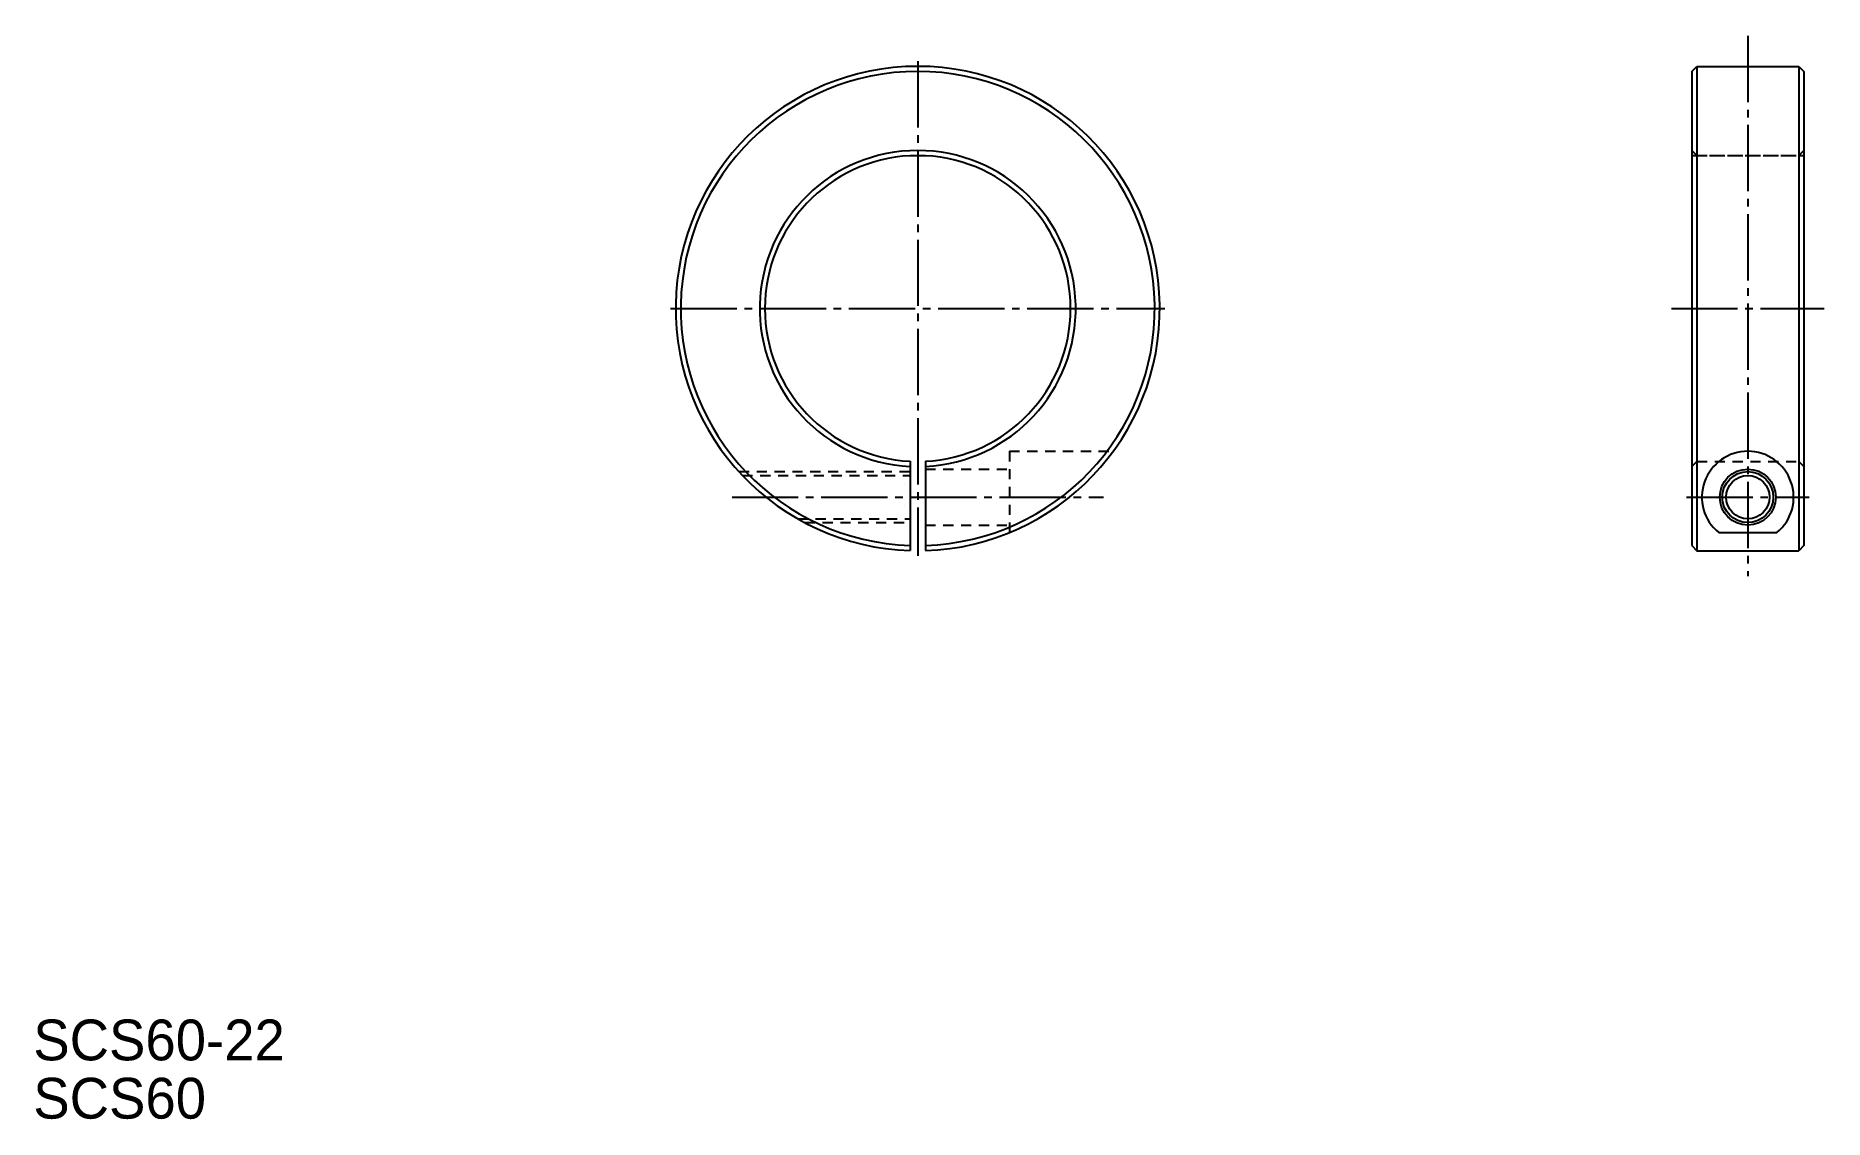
# Model space of a CAD drawing. Extents: x 20 to 371, y 38 to 251.
import ezdxf

# ---------------------------------------------------------------- set-up
doc = ezdxf.new("R2010")
doc.units = 0
doc.linetypes.add('CENTER', pattern=[17.5, 13, -1.5, 1.5, -1.5])
doc.linetypes.add('DASHED', pattern=[3.5, 2, -1.5])
doc.layers.get('0').update_dxf_attribs({"linetype": 'CONTINUOUS'})
doc.layers.add('CENTER', color=1, linetype='CENTER')

msp = doc.modelspace()

# ---------------------------------------------------------------- linework, layer by layer
at = {"color": 7, "linetype": 'CONTINUOUS'}
for p, q in [((345.43, 243.97), (346.43, 244.97)), ((345.43, 243.97), (345.43, 150.97)), ((346.43, 244.97), (346.43, 149.97)), ((346.43, 244.97), (366.43, 244.97)), ((366.43, 244.97), (366.43, 149.97)), ((366.43, 244.97), (367.43, 243.97)), ((367.43, 243.97), (367.43, 150.97)), ((192.05, 227.47), (195.05, 227.47)), ((192.05, 227.43), (192.05, 227.47)), ((195.05, 227.43), (195.05, 227.47)), ((192.05, 167.5), (192.05, 149.99)), ((195.05, 167.5), (195.05, 149.99)), ((191.05, 163.13), (191.05, 163.13)), ((191.05, 158.75), (191.05, 158.75)), ((345.43, 150.97), (346.43, 149.97)), ((350.72, 153.51), (362.14, 153.51)), ((367.43, 150.97), (366.43, 149.97)), ((346.43, 149.97), (366.43, 149.97))]:
    msp.add_line(p, q, dxfattribs=at)
at = {"color": 3, "linetype": 'DASHED'}
for p, q in [((345.43, 228.47), (346.43, 227.47)), ((366.43, 227.47), (367.43, 228.47)), ((345.43, 227.47), (367.43, 227.47)), ((346.43, 227.47), (366.43, 227.47)), ((211.55, 169.47), (231.92, 169.47)), ((211.55, 169.47), (211.55, 153.51)), ((158.45, 165.47), (192.05, 165.47)), ((195.05, 165.97), (211.55, 165.97)), ((346.43, 167.47), (345.43, 166.47)), ((346.43, 167.47), (366.43, 167.47)), ((366.43, 167.47), (367.43, 166.47)), ((159.15, 164.72), (192.05, 164.72)), ((170, 156.22), (192.05, 156.22)), ((171.37, 155.47), (192.05, 155.47)), ((195.05, 154.97), (211.55, 154.97))]:
    msp.add_line(p, q, dxfattribs=at)
at = {"color": 7, "linetype": 'CONTINUOUS'}
for radius in [5.5, 4.25]:
    msp.add_circle((356.43, 160.47), radius, dxfattribs=at)
at = {"color": 3, "linetype": 'CONTINUOUS'}
msp.add_circle((356.43, 160.47), 5, dxfattribs=at)
at = {"color": 7, "linetype": 'CONTINUOUS'}
for centre, radius, start, end in [((193.55, 197.47), 47.5, 271.8096, 268.1904), ((193.55, 197.47), 46.5, 271.8486, 268.1514), ((193.55, 197.47), 31, 272.7735, 267.2265), ((193.55, 197.47), 30, 92.866, 267.134), ((356.43, 160.47), 9, 309.3723, 230.6277)]:
    msp.add_arc(centre, radius, start, end, dxfattribs=at)
msp.add_arc((193.55, 197.47), 30, 272.866, 87.134)
at = {"layer": 'CENTER', "color": 1, "linetype": 'CENTER'}
for p, q in [((356.43, 250.97), (356.43, 144.97)), ((193.55, 245.97), (193.55, 148.97)), ((145.05, 197.47), (242.05, 197.47)), ((341.43, 197.47), (371.43, 197.47)), ((157.11, 160.47), (230, 160.47)), ((344.39, 160.47), (368.44, 160.47))]:
    msp.add_line(p, q, dxfattribs=at)

# ---------------------------------------------------------------- texts
for s, p in [('SCS60-22', (20, 50)), ('SCS60', (20, 38.57))]:
    msp.add_text(s, height=8).set_placement(p)

doc.saveas('drawing.dxf')
